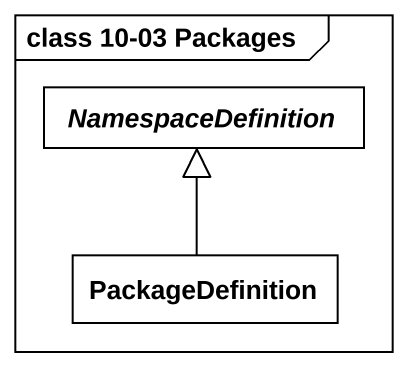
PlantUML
@startuml
mainframe class 10-03 Packages
hide circle
hide empty members
abstract class NamespaceDefinition
class PackageDefinition
PackageDefinition -up-|> NamespaceDefinition
@enduml
